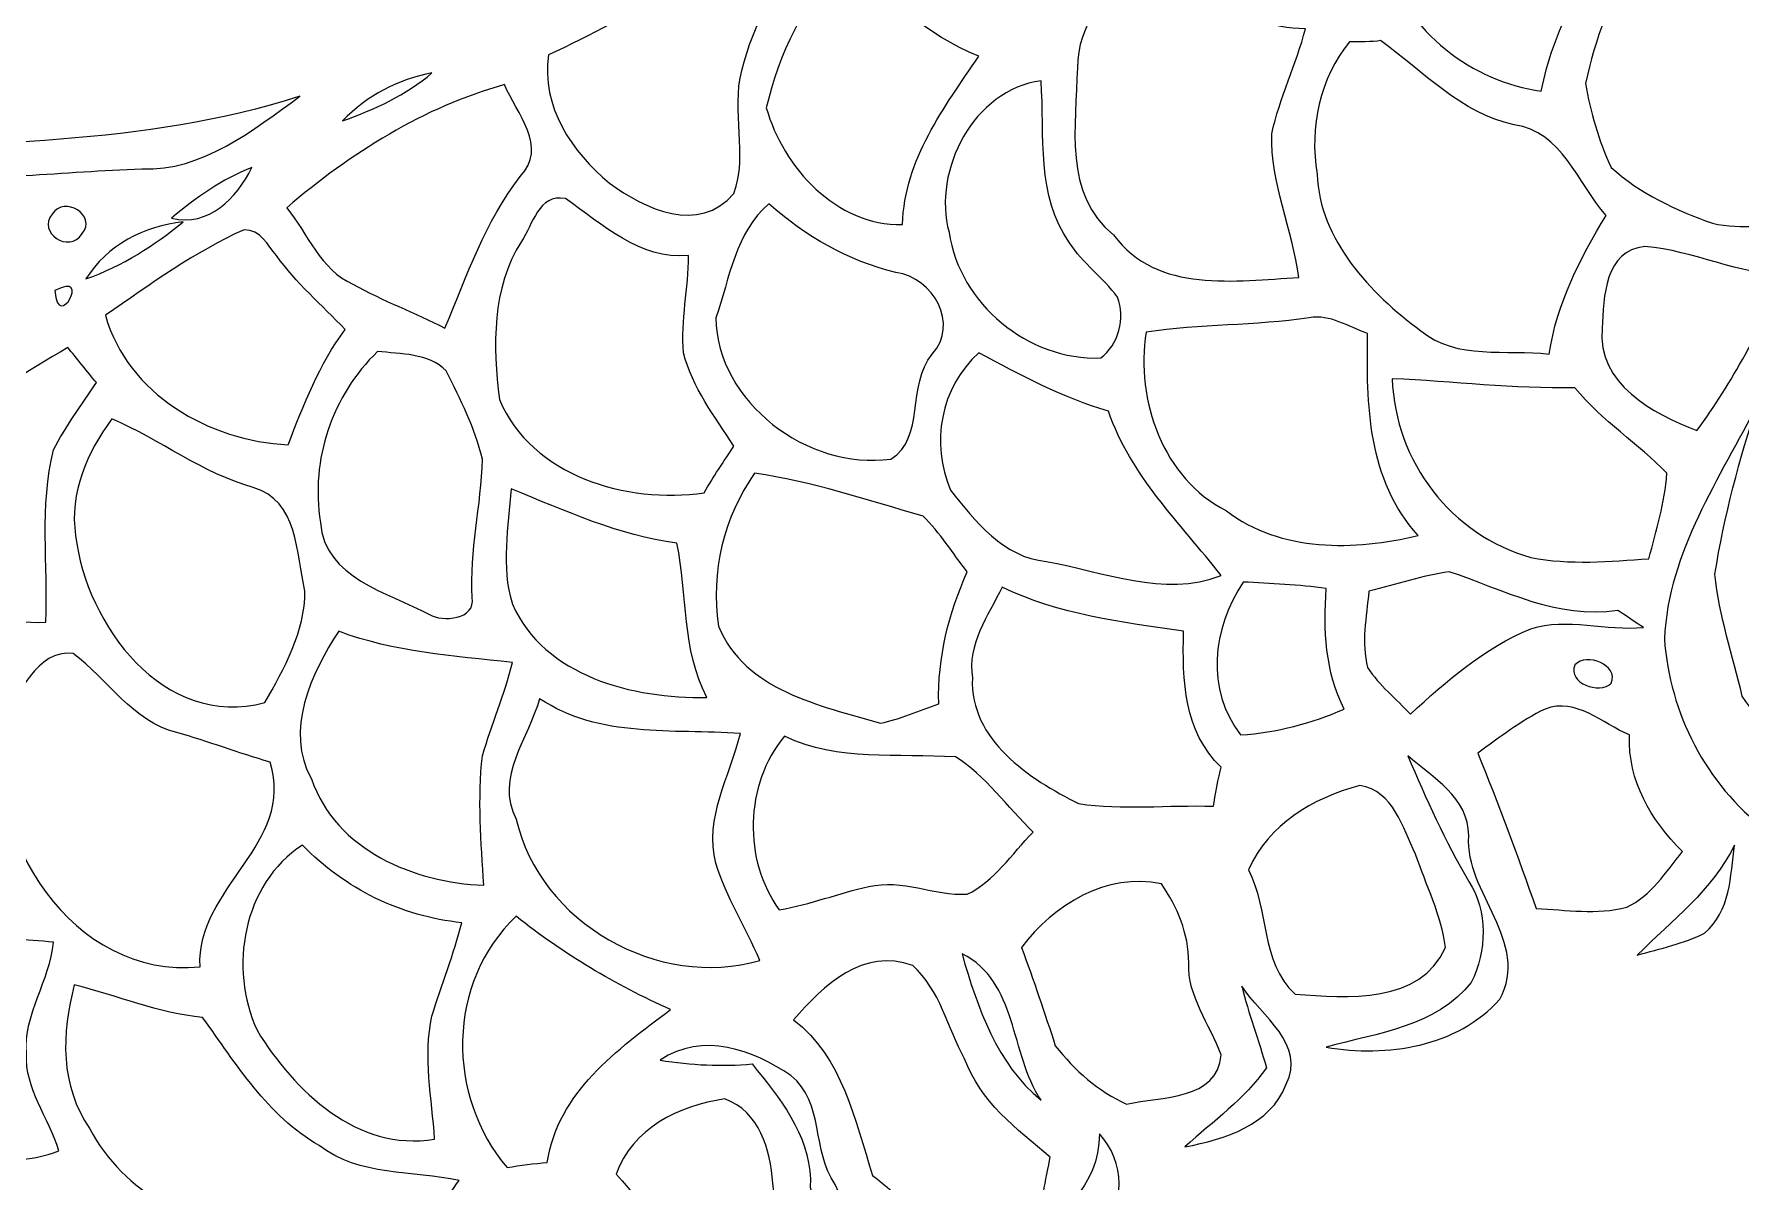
# Model space of a CAD drawing. Extents: x -110 to 93, y -182 to 230.
# Drawn here: x -49.27 to -4.65, y 21.09 to 51.11 of the extents above; entities that cross this region are included whole.
import ezdxf

# ---------------------------------------------------------------- set-up
doc = ezdxf.new("R2010")
doc.units = 0
doc.header["$MEASUREMENT"] = 0
doc.layers.add('LAAG_1', color=7, linetype='CONTINUOUS')

msp = doc.modelspace()

# ---------------------------------------------------------------- linework, layer by layer
at = {"layer": 'LAAG_1', "color": 250}
for points, knots in [([(-12.7822, 57.8148), (-11.6294, 59.4412), (-9.3932, 59.17), (-7.6317, 59.2716), (-7.6317, 59.2716), (-8.4787, 57.6111), (-8.3774, 55.7474), (-7.9702, 53.9857), (-7.9702, 53.9857), (-8.716, 52.5969), (-9.5635, 51.2072), (-9.8676, 49.6147), (-9.8676, 49.6147), (-11.664, 49.8525), (-13.3919, 51.1735), (-13.8997, 52.9355), (-13.8997, 52.9355), (-14.6796, 54.63), (-14.0016, 56.561), (-12.7822, 57.8148), (-12.7822, 57.8148), (-12.7822, 57.8148), (-12.7822, 57.8148), (-12.7822, 57.8148)], [0, 0, 0, 0, 0.1666667, 0.1666667, 0.1666667, 0.1666667, 0.3333333, 0.3333333, 0.3333333, 0.3333333, 0.5, 0.5, 0.5, 0.5, 0.6666667, 0.6666667, 0.6666667, 0.6666667, 0.8333333, 0.8333333, 0.8333333, 0.8333333, 1, 1, 1, 1]), ([(-35.8227, 50.5638), (-33.62, 51.5804), (-31.587, 52.9355), (-29.2153, 53.579), (-29.2153, 53.579), (-29.7916, 52.461), (-30.4688, 51.377), (-30.7743, 50.1572), (-30.7743, 50.1572), (-31.045, 49.0728), (-30.6046, 47.9549), (-30.9773, 46.9381), (-30.9773, 46.9381), (-31.8917, 45.8538), (-33.3156, 46.5317), (-34.2297, 47.2089), (-34.2297, 47.2089), (-35.213, 48.0223), (-36.0261, 49.2082), (-35.8227, 50.5638), (-35.8227, 50.5638), (-35.8227, 50.5638), (-35.8227, 50.5638), (-35.8227, 50.5638)], [0, 0, 0, 0, 0.1666667, 0.1666667, 0.1666667, 0.1666667, 0.3333333, 0.3333333, 0.3333333, 0.3333333, 0.5, 0.5, 0.5, 0.5, 0.6666667, 0.6666667, 0.6666667, 0.6666667, 0.8333333, 0.8333333, 0.8333333, 0.8333333, 1, 1, 1, 1]), ([(-21.9986, 50.2249), (-21.9986, 51.3429), (-21.1849, 52.2237), (-20.7109, 53.1725), (-20.7109, 53.1725), (-19.2537, 52.292), (-17.7967, 51.3087), (-16.0347, 51.2409), (-16.0347, 51.2409), (-16.272, 50.3263), (-16.7125, 49.4455), (-16.9159, 48.4966), (-16.9159, 48.4966), (-16.9492, 47.2091), (-16.3739, 45.9895), (-16.2043, 44.7357), (-16.2043, 44.7357), (-17.8641, 44.6677), (-19.8976, 44.2949), (-21.0495, 45.8538), (-21.0495, 45.8538), (-22.3708, 46.9041), (-22.0322, 48.7339), (-21.9986, 50.2249), (-21.9986, 50.2249), (-21.9986, 50.2249), (-21.9986, 50.2249), (-21.9986, 50.2249)], [0, 0, 0, 0, 0.1428571, 0.1428571, 0.1428571, 0.1428571, 0.2857143, 0.2857143, 0.2857143, 0.2857143, 0.4285714, 0.4285714, 0.4285714, 0.4285714, 0.5714286, 0.5714286, 0.5714286, 0.5714286, 0.7142857, 0.7142857, 0.7142857, 0.7142857, 0.8571429, 0.8571429, 0.8571429, 0.8571429, 1, 1, 1, 1]), ([(-28.1309, 52.9693), (-26.9454, 52.1224), (-25.9625, 51.072), (-24.5735, 50.5296), (-24.5735, 50.5296), (-25.4882, 49.1745), (-26.5045, 47.853), (-26.5728, 46.1247), (-26.5728, 46.1247), (-28.3, 46.0907), (-29.6896, 47.6155), (-30.1302, 49.1743), (-30.1302, 49.1743), (-29.8249, 50.5638), (-29.1475, 51.9526), (-28.1309, 52.9691), (-28.1309, 52.9691), (-28.1309, 52.9691), (-28.1309, 52.9693), (-28.1309, 52.9693)], [0, 0, 0, 0, 0.2, 0.2, 0.2, 0.2, 0.4, 0.4, 0.4, 0.4, 0.6, 0.6, 0.6, 0.6, 0.8, 0.8, 0.8, 0.8, 1, 1, 1, 1]), ([(-8.716, 49.8181), (-8.4452, 50.9699), (-8.0719, 52.0883), (-7.4278, 53.0712), (-7.4278, 53.0712), (-6.2761, 52.6983), (-5.3278, 51.9526), (-4.2776, 51.4103), (-4.2776, 51.4103), (-4.0401, 49.4455), (-2.5826, 47.853), (-0.8217, 47.1073), (-0.8217, 47.1073), (-0.7869, 46.8704), (-0.7534, 46.4301), (-0.7198, 46.1923), (-0.7198, 46.1923), (-2.2773, 46.633), (-3.8369, 45.8201), (-5.3951, 46.1587), (-5.3951, 46.1587), (-6.3443, 46.4978), (-7.2935, 46.9381), (-8.0377, 47.6155), (-8.0377, 47.6155), (-8.3774, 48.3273), (-8.5808, 49.0727), (-8.716, 49.8179), (-8.716, 49.8179), (-8.716, 49.8179), (-8.716, 49.8181), (-8.716, 49.8181)], [0, 0, 0, 0, 0.125, 0.125, 0.125, 0.125, 0.25, 0.25, 0.25, 0.25, 0.375, 0.375, 0.375, 0.375, 0.5, 0.5, 0.5, 0.5, 0.625, 0.625, 0.625, 0.625, 0.75, 0.75, 0.75, 0.75, 0.875, 0.875, 0.875, 0.875, 1, 1, 1, 1]), ([(-14.8831, 50.9024), (-14.6796, 50.9024), (-14.2734, 50.9024), (-14.0694, 50.9362), (-14.0694, 50.9362), (-12.9517, 50.1232), (-11.9686, 49.0389), (-10.5792, 48.7339), (-10.5792, 48.7339), (-9.3257, 48.5648), (-8.9188, 47.2089), (-8.1738, 46.3625), (-8.1738, 46.3625), (-8.852, 45.244), (-9.4616, 44.0579), (-9.6645, 42.7366), (-9.6645, 42.7366), (-10.7827, 42.872), (-12.0706, 42.5673), (-13.019, 43.3466), (-13.019, 43.3466), (-14.3404, 44.3291), (-15.6623, 45.7178), (-15.7298, 47.4464), (-15.7298, 47.4464), (-15.9331, 48.6664), (-15.6623, 49.9533), (-14.8831, 50.9024), (-14.8831, 50.9024), (-14.8831, 50.9024), (-14.8831, 50.9024), (-14.8831, 50.9024)], [0, 0, 0, 0, 0.125, 0.125, 0.125, 0.125, 0.25, 0.25, 0.25, 0.25, 0.375, 0.375, 0.375, 0.375, 0.5, 0.5, 0.5, 0.5, 0.625, 0.625, 0.625, 0.625, 0.75, 0.75, 0.75, 0.75, 0.875, 0.875, 0.875, 0.875, 1, 1, 1, 1]), ([(-41.2099, 48.8355), (-40.5663, 49.5129), (-39.7527, 49.9197), (-38.8719, 50.089), (-38.8719, 50.089), (-39.5495, 49.5129), (-40.363, 49.1407), (-41.2099, 48.8355)], [0, 0, 0, 0, 0.5, 0.5, 0.5, 0.5, 1, 1, 1, 1]), ([(-42.667, 46.5654), (-41.0068, 47.9881), (-39.0755, 49.2082), (-36.9745, 49.784), (-36.9745, 49.784), (-36.6692, 49.0389), (-35.8227, 48.1578), (-36.5679, 47.3784), (-36.5679, 47.3784), (-37.4826, 46.1924), (-37.9572, 44.8034), (-38.5333, 43.4144), (-38.5333, 43.4144), (-39.3125, 43.8213), (-40.1596, 44.126), (-40.9391, 44.566), (-40.9391, 44.566), (-41.7863, 44.9388), (-42.1249, 45.8876), (-42.667, 46.5653), (-42.667, 46.5653), (-42.667, 46.5653), (-42.667, 46.5654), (-42.667, 46.5654)], [0, 0, 0, 0, 0.1666667, 0.1666667, 0.1666667, 0.1666667, 0.3333333, 0.3333333, 0.3333333, 0.3333333, 0.5, 0.5, 0.5, 0.5, 0.6666667, 0.6666667, 0.6666667, 0.6666667, 0.8333333, 0.8333333, 0.8333333, 0.8333333, 1, 1, 1, 1]), ([(-25.3524, 45.9214), (-25.7929, 47.5475), (-24.7083, 49.6485), (-22.9469, 49.8861), (-22.9469, 49.8861), (-22.8453, 48.4632), (-23.0823, 46.8703), (-22.2012, 45.6504), (-22.2012, 45.6504), (-21.8626, 45.1083), (-21.3206, 44.7357), (-20.9476, 44.2272), (-20.9476, 44.2272), (-20.7445, 43.6853), (-20.9138, 42.9736), (-21.3881, 42.635), (-21.3881, 42.635), (-23.2858, 42.5673), (-25.0813, 44.0579), (-25.3524, 45.9212), (-25.3524, 45.9212), (-25.3524, 45.9212), (-25.3524, 45.9214), (-25.3524, 45.9214)], [0, 0, 0, 0, 0.1666667, 0.1666667, 0.1666667, 0.1666667, 0.3333333, 0.3333333, 0.3333333, 0.3333333, 0.5, 0.5, 0.5, 0.5, 0.6666667, 0.6666667, 0.6666667, 0.6666667, 0.8333333, 0.8333333, 0.8333333, 0.8333333, 1, 1, 1, 1]), ([(-54.9666, 48.0223), (-50.7311, 48.2935), (-46.4279, 48.1578), (-42.3281, 49.4793), (-42.3281, 49.4793), (-43.5481, 48.5981), (-44.8688, 47.5142), (-46.4618, 47.5819), (-46.4618, 47.5819), (-48.4949, 47.5142), (-50.528, 47.2425), (-52.5607, 47.4125), (-52.5607, 47.4125), (-55.0005, 47.6157), (-57.406, 46.8703), (-59.6767, 46.0907), (-59.6767, 46.0907), (-62.7257, 44.5999), (-65.5384, 42.4656), (-68.9602, 41.8896), (-68.9602, 41.8896), (-69.6718, 41.991), (-69.6718, 41.2796), (-69.8413, 40.7715), (-69.8413, 40.7715), (-67.9096, 40.7035), (-66.0125, 40.9742), (-64.1151, 40.7033), (-64.1151, 40.7033), (-62.5224, 40.5682), (-60.862, 40.5681), (-59.4053, 39.7549), (-59.4053, 39.7549), (-61.438, 38.8744), (-63.268, 37.688), (-65.1315, 36.5697), (-65.1315, 36.5697), (-65.1991, 36.3327), (-65.3006, 35.8245), (-65.3347, 35.587), (-65.3347, 35.587), (-64.047, 35.587), (-62.8277, 36.0273), (-61.5397, 36.2308), (-61.5397, 36.2308), (-62.4207, 35.5531), (-63.5391, 35.3837), (-64.5893, 35.0449), (-64.5893, 35.0449), (-66.0124, 34.7063), (-67.4358, 34.266), (-68.9266, 34.4693), (-68.9266, 34.4693), (-67.6389, 35.4177), (-66.182, 36.0617), (-64.9284, 37.0778), (-64.9284, 37.0778), (-64.1828, 37.7555), (-63.2341, 38.0946), (-62.4546, 38.7046), (-62.4546, 38.7046), (-62.353, 39.586), (-63.5391, 39.3818), (-64.1151, 39.586), (-64.1151, 39.586), (-66.6899, 40.2972), (-69.4348, 40.1613), (-72.0437, 39.5174), (-72.0437, 39.5174), (-73.1957, 39.3146), (-74.4157, 39.3818), (-75.5672, 39.6193), (-75.5672, 39.6193), (-74.0427, 40.5009), (-72.2469, 40.6359), (-70.722, 41.5167), (-70.722, 41.5167), (-67.0289, 43.4483), (-63.5728, 45.9556), (-59.4393, 46.8703), (-59.4393, 46.8703), (-57.9824, 47.3452), (-56.4574, 47.6837), (-54.9668, 48.0221), (-54.9668, 48.0221), (-54.9668, 48.0221), (-54.9666, 48.0223), (-54.9666, 48.0223)], [0, 0, 0, 0, 0.0454545, 0.0454545, 0.0454545, 0.0454545, 0.0909091, 0.0909091, 0.0909091, 0.0909091, 0.1363636, 0.1363636, 0.1363636, 0.1363636, 0.1818182, 0.1818182, 0.1818182, 0.1818182, 0.2272727, 0.2272727, 0.2272727, 0.2272727, 0.2727273, 0.2727273, 0.2727273, 0.2727273, 0.3181818, 0.3181818, 0.3181818, 0.3181818, 0.3636364, 0.3636364, 0.3636364, 0.3636364, 0.4090909, 0.4090909, 0.4090909, 0.4090909, 0.4545455, 0.4545455, 0.4545455, 0.4545455, 0.5, 0.5, 0.5, 0.5, 0.5454545, 0.5454545, 0.5454545, 0.5454545, 0.5909091, 0.5909091, 0.5909091, 0.5909091, 0.6363636, 0.6363636, 0.6363636, 0.6363636, 0.6818182, 0.6818182, 0.6818182, 0.6818182, 0.7272727, 0.7272727, 0.7272727, 0.7272727, 0.7727273, 0.7727273, 0.7727273, 0.7727273, 0.8181818, 0.8181818, 0.8181818, 0.8181818, 0.8636364, 0.8636364, 0.8636364, 0.8636364, 0.9090909, 0.9090909, 0.9090909, 0.9090909, 0.9545455, 0.9545455, 0.9545455, 0.9545455, 1, 1, 1, 1]), ([(-45.6824, 46.2944), (-45.0389, 46.8364), (-44.3611, 47.3108), (-43.5821, 47.6155), (-43.5821, 47.6155), (-43.9884, 46.8029), (-44.6997, 46.0571), (-45.6825, 46.2942), (-45.6825, 46.2942), (-45.6825, 46.2942), (-45.6824, 46.2944), (-45.6824, 46.2944)], [0, 0, 0, 0, 0.3333333, 0.3333333, 0.3333333, 0.3333333, 0.6666667, 0.6666667, 0.6666667, 0.6666667, 1, 1, 1, 1]), ([(-48.7999, 46.3963), (-48.4949, 46.9041), (-47.614, 46.3625), (-48.0205, 45.8876), (-48.0205, 45.8876), (-48.3592, 45.3461), (-49.2067, 45.9212), (-48.8001, 46.3961), (-48.8001, 46.3961), (-48.8001, 46.3961), (-48.7999, 46.3963), (-48.7999, 46.3963)], [0, 0, 0, 0, 0.3333333, 0.3333333, 0.3333333, 0.3333333, 0.6666667, 0.6666667, 0.6666667, 0.6666667, 1, 1, 1, 1]), ([(-36.534, 45.6847), (-36.2287, 46.1249), (-36.0941, 46.9381), (-35.3821, 46.8029), (-35.3821, 46.8029), (-34.3996, 46.1249), (-33.4507, 45.2096), (-32.1637, 45.3115), (-32.1637, 45.3115), (-32.1637, 44.465), (-32.3668, 43.6172), (-32.2987, 42.7703), (-32.2987, 42.7703), (-32.0615, 41.8556), (-31.4857, 41.1104), (-30.9773, 40.3303), (-30.9773, 40.3303), (-31.2483, 39.9246), (-31.5195, 39.5174), (-31.7565, 39.1111), (-31.7565, 39.1111), (-33.7891, 38.8062), (-36.2629, 39.5515), (-37.1099, 41.5508), (-37.1099, 41.5508), (-37.2795, 42.9401), (-37.3135, 44.4648), (-36.534, 45.6845), (-36.534, 45.6845), (-36.534, 45.6845), (-36.534, 45.6847), (-36.534, 45.6847)], [0, 0, 0, 0, 0.125, 0.125, 0.125, 0.125, 0.25, 0.25, 0.25, 0.25, 0.375, 0.375, 0.375, 0.375, 0.5, 0.5, 0.5, 0.5, 0.625, 0.625, 0.625, 0.625, 0.75, 0.75, 0.75, 0.75, 0.875, 0.875, 0.875, 0.875, 1, 1, 1, 1]), ([(-31.4512, 43.6853), (-31.079, 44.7357), (-30.9433, 45.9212), (-30.0626, 46.6671), (-30.0626, 46.6671), (-29.1136, 45.8201), (-27.9956, 45.1763), (-26.742, 44.871), (-26.742, 44.871), (-25.7588, 44.7357), (-25.0813, 43.516), (-25.7929, 42.7366), (-25.7929, 42.7366), (-26.4709, 41.9235), (-25.9625, 40.5343), (-26.8774, 39.992), (-26.8774, 39.992), (-29.046, 39.6868), (-31.4176, 41.4825), (-31.4512, 43.6852), (-31.4512, 43.6852), (-31.4512, 43.6852), (-31.4512, 43.6853), (-31.4512, 43.6853)], [0, 0, 0, 0, 0.1666667, 0.1666667, 0.1666667, 0.1666667, 0.3333333, 0.3333333, 0.3333333, 0.3333333, 0.5, 0.5, 0.5, 0.5, 0.6666667, 0.6666667, 0.6666667, 0.6666667, 0.8333333, 0.8333333, 0.8333333, 0.8333333, 1, 1, 1, 1]), ([(-47.919, 44.7018), (-47.377, 45.5827), (-46.3943, 46.0907), (-45.3777, 46.1923), (-45.3777, 46.1923), (-46.1229, 45.5827), (-46.9699, 45.0407), (-47.919, 44.7018), (-47.919, 44.7018), (-47.919, 44.7018), (-47.919, 44.7018), (-47.919, 44.7018)], [0, 0, 0, 0, 0.3333333, 0.3333333, 0.3333333, 0.3333333, 0.6666667, 0.6666667, 0.6666667, 0.6666667, 1, 1, 1, 1]), ([(-47.4103, 43.753), (-46.2245, 44.5661), (-45.0727, 45.4134), (-43.785, 45.9895), (-43.785, 45.9895), (-43.3441, 45.9897), (-43.1754, 45.5826), (-42.9378, 45.3115), (-42.9378, 45.3115), (-42.4293, 44.5999), (-41.752, 44.0241), (-41.1423, 43.3805), (-41.1423, 43.3805), (-41.8196, 42.4656), (-42.2265, 41.4151), (-42.633, 40.3645), (-42.633, 40.3645), (-44.6997, 40.4663), (-46.8348, 41.6859), (-47.4105, 43.753), (-47.4105, 43.753), (-47.4105, 43.753), (-47.4103, 43.753), (-47.4103, 43.753)], [0, 0, 0, 0, 0.1666667, 0.1666667, 0.1666667, 0.1666667, 0.3333333, 0.3333333, 0.3333333, 0.3333333, 0.5, 0.5, 0.5, 0.5, 0.6666667, 0.6666667, 0.6666667, 0.6666667, 0.8333333, 0.8333333, 0.8333333, 0.8333333, 1, 1, 1, 1]), ([(-8.2756, 43.4144), (-8.2415, 44.2272), (-8.2079, 45.4474), (-7.158, 45.5485), (-7.158, 45.5485), (-5.8695, 45.4474), (-4.7174, 44.8034), (-3.396, 44.8034), (-3.396, 44.8034), (-4.175, 43.4144), (-4.8534, 41.9909), (-5.8028, 40.7374), (-5.8028, 40.7374), (-6.9537, 41.1779), (-8.411, 41.9573), (-8.2758, 43.4144), (-8.2758, 43.4144), (-8.2758, 43.4144), (-8.2756, 43.4144), (-8.2756, 43.4144)], [0, 0, 0, 0, 0.2, 0.2, 0.2, 0.2, 0.4, 0.4, 0.4, 0.4, 0.6, 0.6, 0.6, 0.6, 0.8, 0.8, 0.8, 0.8, 1, 1, 1, 1]), ([(-48.7316, 44.3968), (-47.7489, 44.9388), (-48.6642, 43.2786), (-48.7318, 44.3968), (-48.7318, 44.3968), (-48.7318, 44.3968), (-48.7316, 44.3968), (-48.7316, 44.3968)], [0, 0, 0, 0, 0.5, 0.5, 0.5, 0.5, 1, 1, 1, 1]), ([(-20.2023, 43.3123), (-18.7791, 43.516), (-17.3562, 43.4821), (-15.9331, 43.6852), (-15.9331, 43.6852), (-15.3912, 43.7868), (-14.9166, 43.4483), (-14.4082, 43.2786), (-14.4082, 43.2786), (-14.4426, 41.4151), (-14.4082, 39.4495), (-13.0869, 37.9927), (-13.0869, 37.9927), (-14.7473, 37.5867), (-16.6785, 37.5521), (-18.1019, 38.6369), (-18.1019, 38.6369), (-19.7618, 39.4841), (-20.4731, 41.5167), (-20.2023, 43.3122), (-20.2023, 43.3122), (-20.2023, 43.3122), (-20.2023, 43.3123), (-20.2023, 43.3123)], [0, 0, 0, 0, 0.1666667, 0.1666667, 0.1666667, 0.1666667, 0.3333333, 0.3333333, 0.3333333, 0.3333333, 0.5, 0.5, 0.5, 0.5, 0.6666667, 0.6666667, 0.6666667, 0.6666667, 0.8333333, 0.8333333, 0.8333333, 0.8333333, 1, 1, 1, 1]), ([(-54.3569, 38.3319), (-52.5267, 40.0261), (-50.5616, 41.6859), (-48.3932, 42.906), (-48.3932, 42.906), (-48.1895, 42.6683), (-47.851, 42.2283), (-47.6476, 41.9909), (-47.6476, 41.9909), (-48.0203, 41.4151), (-48.4607, 40.8393), (-48.7659, 40.2296), (-48.7659, 40.2296), (-49.1387, 38.7725), (-48.9017, 37.2135), (-48.9689, 35.7223), (-48.9689, 35.7223), (-51.0696, 35.6549), (-53.0012, 36.8069), (-54.3571, 38.3319), (-54.3571, 38.3319), (-54.3571, 38.3319), (-54.3569, 38.3319), (-54.3569, 38.3319)], [0, 0, 0, 0, 0.1666667, 0.1666667, 0.1666667, 0.1666667, 0.3333333, 0.3333333, 0.3333333, 0.3333333, 0.5, 0.5, 0.5, 0.5, 0.6666667, 0.6666667, 0.6666667, 0.6666667, 0.8333333, 0.8333333, 0.8333333, 0.8333333, 1, 1, 1, 1]), ([(-40.2952, 42.8047), (-39.6855, 42.7367), (-38.9739, 42.7703), (-38.4989, 42.2963), (-38.4989, 42.2963), (-38.1264, 41.5509), (-37.754, 40.8054), (-37.5506, 39.992), (-37.5506, 39.992), (-37.5842, 38.7725), (-37.8892, 37.5867), (-37.8217, 36.3667), (-37.8217, 36.3667), (-37.7202, 35.7907), (-38.6009, 35.7223), (-38.9398, 35.926), (-38.9398, 35.926), (-40.0243, 36.5021), (-41.6845, 36.8751), (-41.7863, 38.3319), (-41.7863, 38.3319), (-42.0567, 39.992), (-41.481, 41.6523), (-40.2952, 42.8047), (-40.2952, 42.8047), (-40.2952, 42.8047), (-40.2952, 42.8047), (-40.2952, 42.8047)], [0, 0, 0, 0, 0.1428571, 0.1428571, 0.1428571, 0.1428571, 0.2857143, 0.2857143, 0.2857143, 0.2857143, 0.4285714, 0.4285714, 0.4285714, 0.4285714, 0.5714286, 0.5714286, 0.5714286, 0.5714286, 0.7142857, 0.7142857, 0.7142857, 0.7142857, 0.8571429, 0.8571429, 0.8571429, 0.8571429, 1, 1, 1, 1]), ([(-25.3184, 39.1786), (-25.8271, 40.3988), (-25.5895, 41.8556), (-24.5735, 42.7703), (-24.5735, 42.7703), (-23.4887, 42.195), (-22.3708, 41.5847), (-21.1849, 41.2459), (-21.1849, 41.2459), (-20.6089, 39.5516), (-19.3212, 38.3319), (-18.2369, 36.9424), (-18.2369, 36.9424), (-19.7618, 36.3668), (-21.2865, 37.0442), (-22.8109, 37.3154), (-22.8109, 37.3154), (-23.9296, 37.4169), (-24.6751, 38.3655), (-25.3184, 39.1785), (-25.3184, 39.1785), (-25.3184, 39.1785), (-25.3184, 39.1786), (-25.3184, 39.1786)], [0, 0, 0, 0, 0.1666667, 0.1666667, 0.1666667, 0.1666667, 0.3333333, 0.3333333, 0.3333333, 0.3333333, 0.5, 0.5, 0.5, 0.5, 0.6666667, 0.6666667, 0.6666667, 0.6666667, 0.8333333, 0.8333333, 0.8333333, 0.8333333, 1, 1, 1, 1]), ([(-13.7646, 42.0929), (-12.1725, 42.0254), (-10.5792, 41.8219), (-8.9868, 41.8556), (-8.9868, 41.8556), (-8.2756, 40.9742), (-7.3267, 40.3986), (-6.5816, 39.6193), (-6.5816, 39.6193), (-6.6488, 38.84), (-6.8525, 38.1282), (-7.0556, 37.383), (-7.0556, 37.383), (-8.0719, 37.3154), (-9.1229, 37.2135), (-10.1389, 37.4169), (-10.1389, 37.4169), (-12.206, 37.9928), (-13.6966, 39.9246), (-13.7646, 42.0928), (-13.7646, 42.0928), (-13.7646, 42.0928), (-13.7646, 42.0929), (-13.7646, 42.0929)], [0, 0, 0, 0, 0.1666667, 0.1666667, 0.1666667, 0.1666667, 0.3333333, 0.3333333, 0.3333333, 0.3333333, 0.5, 0.5, 0.5, 0.5, 0.6666667, 0.6666667, 0.6666667, 0.6666667, 0.8333333, 0.8333333, 0.8333333, 0.8333333, 1, 1, 1, 1]), ([(-6.6488, 35.2827), (-6.5474, 37.5867), (-5.1923, 39.4841), (-4.2093, 41.4489), (-4.2093, 41.4489), (-4.6837, 39.992), (-5.0904, 38.5014), (-5.3278, 36.9767), (-5.3278, 36.9767), (-5.2257, 35.8924), (-4.8534, 34.8423), (-4.6165, 33.7913), (-4.6165, 33.7913), (-3.5657, 32.2326), (-1.8036, 31.4872), (0.0258, 31.3858), (0.0258, 31.3858), (-1.1599, 30.5725), (-2.5154, 29.7931), (-4.0059, 30.3015), (-4.0059, 30.3015), (-5.5647, 31.4874), (-6.5133, 33.351), (-6.6488, 35.2825), (-6.6488, 35.2825), (-6.6488, 35.2825), (-6.6488, 35.2827), (-6.6488, 35.2827)], [0, 0, 0, 0, 0.1428571, 0.1428571, 0.1428571, 0.1428571, 0.2857143, 0.2857143, 0.2857143, 0.2857143, 0.4285714, 0.4285714, 0.4285714, 0.4285714, 0.5714286, 0.5714286, 0.5714286, 0.5714286, 0.7142857, 0.7142857, 0.7142857, 0.7142857, 0.8571429, 0.8571429, 0.8571429, 0.8571429, 1, 1, 1, 1]), ([(-48.1895, 37.9928), (-48.3592, 39.1111), (-47.8854, 40.1613), (-47.2413, 41.0426), (-47.2413, 41.0426), (-45.9874, 40.5009), (-44.8688, 39.6193), (-43.5481, 39.2468), (-43.5481, 39.2468), (-42.3617, 38.9077), (-42.4293, 37.5185), (-42.1926, 36.5358), (-42.1926, 36.5358), (-42.1926, 35.4856), (-42.7346, 34.5029), (-43.2425, 33.6218), (-43.2425, 33.6218), (-45.8859, 32.9105), (-47.919, 35.6547), (-48.1895, 37.9927), (-48.1895, 37.9927), (-48.1895, 37.9927), (-48.1895, 37.9928), (-48.1895, 37.9928)], [0, 0, 0, 0, 0.1666667, 0.1666667, 0.1666667, 0.1666667, 0.3333333, 0.3333333, 0.3333333, 0.3333333, 0.5, 0.5, 0.5, 0.5, 0.6666667, 0.6666667, 0.6666667, 0.6666667, 0.8333333, 0.8333333, 0.8333333, 0.8333333, 1, 1, 1, 1]), ([(-30.4352, 39.6193), (-28.9441, 39.4161), (-27.4872, 38.9077), (-26.0304, 38.5014), (-26.0304, 38.5014), (-25.5895, 38.0611), (-25.2511, 37.5185), (-24.8785, 37.0442), (-24.8785, 37.0442), (-25.3524, 35.9597), (-25.6578, 34.8079), (-25.6241, 33.588), (-25.6241, 33.588), (-26.1315, 33.4184), (-26.6404, 33.1816), (-27.1483, 33.08), (-27.1483, 33.08), (-28.7413, 33.5547), (-30.6723, 33.9268), (-31.384, 35.6213), (-31.384, 35.6213), (-31.587, 37.0442), (-31.2483, 38.4668), (-30.4352, 39.6193), (-30.4352, 39.6193), (-30.4352, 39.6193), (-30.4352, 39.6193), (-30.4352, 39.6193)], [0, 0, 0, 0, 0.1428571, 0.1428571, 0.1428571, 0.1428571, 0.2857143, 0.2857143, 0.2857143, 0.2857143, 0.4285714, 0.4285714, 0.4285714, 0.4285714, 0.5714286, 0.5714286, 0.5714286, 0.5714286, 0.7142857, 0.7142857, 0.7142857, 0.7142857, 0.8571429, 0.8571429, 0.8571429, 0.8571429, 1, 1, 1, 1]), ([(-36.8054, 39.213), (-35.382, 38.6369), (-33.9928, 37.9927), (-32.4678, 37.7896), (-32.4678, 37.7896), (-32.1972, 36.4345), (-32.3329, 35.0114), (-31.689, 33.7572), (-31.689, 33.7572), (-33.62, 33.7236), (-35.9243, 34.2998), (-36.7712, 36.1974), (-36.7712, 36.1974), (-37.0765, 37.1801), (-36.8726, 38.2303), (-36.8054, 39.2128), (-36.8054, 39.2128), (-36.8054, 39.2128), (-36.8054, 39.213), (-36.8054, 39.213)], [0, 0, 0, 0, 0.2, 0.2, 0.2, 0.2, 0.4, 0.4, 0.4, 0.4, 0.6, 0.6, 0.6, 0.6, 0.8, 0.8, 0.8, 0.8, 1, 1, 1, 1]), ([(-14.3743, 36.536), (-13.6631, 36.7053), (-12.9853, 36.9424), (-12.2736, 37.0442), (-12.2736, 37.0442), (-10.8506, 36.5697), (-9.4616, 35.7906), (-7.8688, 36.0273), (-7.8688, 36.0273), (-7.6991, 35.926), (-7.3605, 35.689), (-7.1916, 35.587), (-7.1916, 35.587), (-8.1737, 35.4856), (-9.1906, 35.8578), (-10.1389, 35.5531), (-10.1389, 35.5531), (-11.3583, 35.0449), (-12.342, 34.1977), (-13.29, 33.3171), (-13.29, 33.3171), (-13.6631, 33.7236), (-14.1035, 34.0623), (-14.4082, 34.5368), (-14.4082, 34.5368), (-14.5775, 35.181), (-14.4426, 35.8578), (-14.3743, 36.5358), (-14.3743, 36.5358), (-14.3743, 36.5358), (-14.3743, 36.536), (-14.3743, 36.536)], [0, 0, 0, 0, 0.125, 0.125, 0.125, 0.125, 0.25, 0.25, 0.25, 0.25, 0.375, 0.375, 0.375, 0.375, 0.5, 0.5, 0.5, 0.5, 0.625, 0.625, 0.625, 0.625, 0.75, 0.75, 0.75, 0.75, 0.875, 0.875, 0.875, 0.875, 1, 1, 1, 1]), ([(-23.9638, 36.6373), (-22.4726, 35.926), (-20.8459, 35.7223), (-19.2196, 35.4856), (-19.2196, 35.4856), (-19.2537, 34.1977), (-19.2196, 32.8766), (-18.2369, 31.9281), (-18.2369, 31.9281), (-18.3049, 31.6906), (-18.4067, 31.1482), (-18.4405, 30.9112), (-18.4405, 30.9112), (-19.6266, 30.9454), (-20.8126, 30.8092), (-21.9645, 30.9789), (-21.9645, 30.9789), (-23.2516, 31.6229), (-24.8102, 32.6394), (-24.7427, 34.266), (-24.7427, 34.266), (-24.8784, 35.1467), (-24.3365, 35.8922), (-23.9638, 36.6373), (-23.9638, 36.6373), (-23.9638, 36.6373), (-23.9638, 36.6373), (-23.9638, 36.6373)], [0, 0, 0, 0, 0.1428571, 0.1428571, 0.1428571, 0.1428571, 0.2857143, 0.2857143, 0.2857143, 0.2857143, 0.4285714, 0.4285714, 0.4285714, 0.4285714, 0.5714286, 0.5714286, 0.5714286, 0.5714286, 0.7142857, 0.7142857, 0.7142857, 0.7142857, 0.8571429, 0.8571429, 0.8571429, 0.8571429, 1, 1, 1, 1]), ([(-17.6613, 36.7734), (-16.9492, 36.7391), (-16.2043, 36.7053), (-15.4928, 36.6038), (-15.4928, 36.6038), (-15.5604, 35.5197), (-15.5264, 34.435), (-15.0182, 33.4526), (-15.0182, 33.4526), (-15.8655, 33.0801), (-16.7801, 32.8422), (-17.7288, 32.7746), (-17.7288, 32.7746), (-18.6439, 33.9607), (-18.4738, 35.5531), (-17.6613, 36.7733), (-17.6613, 36.7733), (-17.6613, 36.7733), (-17.6613, 36.7734), (-17.6613, 36.7734)], [0, 0, 0, 0, 0.2, 0.2, 0.2, 0.2, 0.4, 0.4, 0.4, 0.4, 0.6, 0.6, 0.6, 0.6, 0.8, 0.8, 0.8, 0.8, 1, 1, 1, 1]), ([(-41.3115, 35.4856), (-39.8546, 34.9433), (-38.3301, 34.8423), (-36.7712, 34.6724), (-36.7712, 34.6724), (-36.9745, 33.8255), (-37.3135, 33.0457), (-37.5506, 32.2325), (-37.5506, 32.2325), (-37.6862, 31.1146), (-37.5842, 29.9624), (-37.5167, 28.8443), (-37.5167, 28.8443), (-39.3466, 28.912), (-41.3793, 29.7595), (-42.0233, 31.6228), (-42.0233, 31.6228), (-42.7346, 32.8767), (-42.0233, 34.4013), (-41.3115, 35.4856), (-41.3115, 35.4856), (-41.3115, 35.4856), (-41.3115, 35.4856), (-41.3115, 35.4856)], [0, 0, 0, 0, 0.1666667, 0.1666667, 0.1666667, 0.1666667, 0.3333333, 0.3333333, 0.3333333, 0.3333333, 0.5, 0.5, 0.5, 0.5, 0.6666667, 0.6666667, 0.6666667, 0.6666667, 0.8333333, 0.8333333, 0.8333333, 0.8333333, 1, 1, 1, 1]), ([(-50.0872, 33.1139), (-49.6806, 33.8255), (-49.2067, 35.0114), (-48.2576, 34.9095), (-48.2576, 34.9095), (-47.3428, 34.2318), (-46.699, 33.1139), (-45.5468, 32.8422), (-45.5468, 32.8422), (-44.7339, 32.6056), (-43.9205, 32.3008), (-43.1073, 32.0633), (-43.1073, 32.0633), (-42.4293, 29.9288), (-45.0389, 28.7768), (-44.937, 26.7099), (-44.937, 26.7099), (-48.2576, 26.3711), (-50.6292, 30.0978), (-50.0872, 33.1139), (-50.0872, 33.1139), (-50.0872, 33.1139), (-50.0872, 33.1139), (-50.0872, 33.1139)], [0, 0, 0, 0, 0.1666667, 0.1666667, 0.1666667, 0.1666667, 0.3333333, 0.3333333, 0.3333333, 0.3333333, 0.5, 0.5, 0.5, 0.5, 0.6666667, 0.6666667, 0.6666667, 0.6666667, 0.8333333, 0.8333333, 0.8333333, 0.8333333, 1, 1, 1, 1]), ([(-8.9868, 34.6047), (-8.6824, 34.9433), (-7.8352, 34.6045), (-8.0377, 34.1299), (-8.0377, 34.1299), (-8.3432, 33.8255), (-9.1906, 34.1299), (-8.9868, 34.6045), (-8.9868, 34.6045), (-8.9868, 34.6045), (-8.9868, 34.6047), (-8.9868, 34.6047)], [0, 0, 0, 0, 0.3333333, 0.3333333, 0.3333333, 0.3333333, 0.6666667, 0.6666667, 0.6666667, 0.6666667, 1, 1, 1, 1]), ([(-36.0595, 33.7236), (-34.4671, 32.673), (-32.604, 32.9446), (-30.8079, 32.8086), (-30.8079, 32.8086), (-31.079, 31.6906), (-31.7565, 30.6065), (-31.4512, 29.421), (-31.4512, 29.421), (-31.1804, 28.5391), (-30.6723, 27.7265), (-30.2993, 26.8791), (-30.2993, 26.8791), (-32.9424, 26.1004), (-36.0597, 27.8618), (-36.6692, 30.5725), (-36.6692, 30.5725), (-37.2456, 31.657), (-36.3308, 32.7069), (-36.0597, 33.7236), (-36.0597, 33.7236), (-36.0597, 33.7236), (-36.0595, 33.7236), (-36.0595, 33.7236)], [0, 0, 0, 0, 0.1666667, 0.1666667, 0.1666667, 0.1666667, 0.3333333, 0.3333333, 0.3333333, 0.3333333, 0.5, 0.5, 0.5, 0.5, 0.6666667, 0.6666667, 0.6666667, 0.6666667, 0.8333333, 0.8333333, 0.8333333, 0.8333333, 1, 1, 1, 1]), ([(-11.5286, 32.3008), (-10.9523, 32.7069), (-10.4102, 33.1475), (-9.7662, 33.4526), (-9.7662, 33.4526), (-8.9529, 33.7572), (-8.2758, 33.08), (-7.5638, 32.7746), (-7.5638, 32.7746), (-7.5979, 31.5552), (-7.022, 30.5725), (-6.1747, 29.7257), (-6.1747, 29.7257), (-6.6152, 29.1831), (-6.9881, 28.5732), (-7.6317, 28.2679), (-7.6317, 28.2679), (-8.411, 28.0656), (-9.2242, 28.2002), (-10.0029, 28.2346), (-10.0029, 28.2346), (-10.4779, 29.5898), (-10.9863, 30.9789), (-11.5287, 32.3008), (-11.5287, 32.3008), (-11.5287, 32.3008), (-11.5286, 32.3008), (-11.5286, 32.3008)], [0, 0, 0, 0, 0.1428571, 0.1428571, 0.1428571, 0.1428571, 0.2857143, 0.2857143, 0.2857143, 0.2857143, 0.4285714, 0.4285714, 0.4285714, 0.4285714, 0.5714286, 0.5714286, 0.5714286, 0.5714286, 0.7142857, 0.7142857, 0.7142857, 0.7142857, 0.8571429, 0.8571429, 0.8571429, 0.8571429, 1, 1, 1, 1]), ([(-29.7916, 28.2004), (-30.7399, 29.4879), (-30.7063, 31.4872), (-29.6554, 32.741), (-29.6554, 32.741), (-28.2329, 32.0633), (-26.7076, 32.3008), (-25.1832, 32.1989), (-25.1832, 32.1989), (-24.4037, 31.7246), (-23.8277, 30.8769), (-23.1503, 30.2339), (-23.1503, 30.2339), (-23.7262, 29.6577), (-24.1666, 28.9459), (-24.8785, 28.6071), (-24.8785, 28.6071), (-25.7588, 28.5734), (-26.5728, 29.0141), (-27.4536, 28.8104), (-27.4536, 28.8104), (-28.2329, 28.6409), (-28.978, 28.3362), (-29.7916, 28.2002), (-29.7916, 28.2002), (-29.7916, 28.2002), (-29.7916, 28.2004), (-29.7916, 28.2004)], [0, 0, 0, 0, 0.1428571, 0.1428571, 0.1428571, 0.1428571, 0.2857143, 0.2857143, 0.2857143, 0.2857143, 0.4285714, 0.4285714, 0.4285714, 0.4285714, 0.5714286, 0.5714286, 0.5714286, 0.5714286, 0.7142857, 0.7142857, 0.7142857, 0.7142857, 0.8571429, 0.8571429, 0.8571429, 0.8571429, 1, 1, 1, 1]), ([(-13.3581, 32.2326), (-12.7139, 31.657), (-11.7653, 31.1482), (-11.7653, 30.132), (-11.7653, 30.132), (-11.8669, 28.6409), (-10.1389, 27.3534), (-10.9523, 25.8627), (-10.9523, 25.8627), (-12.0706, 24.609), (-13.8997, 24.3382), (-15.4928, 24.609), (-15.4928, 24.609), (-14.1376, 24.9817), (-12.6126, 25.1511), (-11.6977, 26.303), (-11.6977, 26.303), (-11.2906, 27.117), (-11.2573, 28.1666), (-11.7653, 28.9459), (-11.7653, 28.9459), (-12.3753, 29.9962), (-12.8835, 31.1146), (-13.3583, 32.2325), (-13.3583, 32.2325), (-13.3583, 32.2325), (-13.3581, 32.2326), (-13.3581, 32.2326)], [0, 0, 0, 0, 0.1428571, 0.1428571, 0.1428571, 0.1428571, 0.2857143, 0.2857143, 0.2857143, 0.2857143, 0.4285714, 0.4285714, 0.4285714, 0.4285714, 0.5714286, 0.5714286, 0.5714286, 0.5714286, 0.7142857, 0.7142857, 0.7142857, 0.7142857, 0.8571429, 0.8571429, 0.8571429, 0.8571429, 1, 1, 1, 1]), ([(-17.5256, 29.2512), (-16.9836, 30.437), (-15.8657, 31.1146), (-14.6117, 31.4533), (-14.6117, 31.4533), (-13.7302, 31.3176), (-13.4938, 30.3354), (-13.1544, 29.6575), (-13.1544, 29.6575), (-12.8835, 28.8443), (-12.4766, 28.0655), (-12.3753, 27.218), (-12.3753, 27.218), (-13.019, 25.7272), (-14.9504, 25.8967), (-16.3059, 25.9975), (-16.3059, 25.9975), (-17.2208, 26.8454), (-16.9836, 28.2002), (-17.5256, 29.2512), (-17.5256, 29.2512), (-17.5256, 29.2512), (-17.5256, 29.2512), (-17.5256, 29.2512)], [0, 0, 0, 0, 0.1666667, 0.1666667, 0.1666667, 0.1666667, 0.3333333, 0.3333333, 0.3333333, 0.3333333, 0.5, 0.5, 0.5, 0.5, 0.6666667, 0.6666667, 0.6666667, 0.6666667, 0.8333333, 0.8333333, 0.8333333, 0.8333333, 1, 1, 1, 1]), ([(-43.4464, 25.0494), (-44.1916, 26.6758), (-43.8189, 28.8782), (-42.2604, 29.8945), (-42.2604, 29.8945), (-41.1423, 28.743), (-39.6855, 28.0312), (-38.0931, 27.8618), (-38.0931, 27.8618), (-38.2959, 27.0487), (-38.6348, 26.2353), (-38.8719, 25.4222), (-38.8719, 25.4222), (-39.1086, 24.3718), (-38.8719, 23.2537), (-38.8041, 22.2035), (-38.8041, 22.2035), (-40.8372, 21.8647), (-42.4637, 23.4565), (-43.4465, 25.0492), (-43.4465, 25.0492), (-43.4465, 25.0492), (-43.4464, 25.0494), (-43.4464, 25.0494)], [0, 0, 0, 0, 0.1666667, 0.1666667, 0.1666667, 0.1666667, 0.3333333, 0.3333333, 0.3333333, 0.3333333, 0.5, 0.5, 0.5, 0.5, 0.6666667, 0.6666667, 0.6666667, 0.6666667, 0.8333333, 0.8333333, 0.8333333, 0.8333333, 1, 1, 1, 1]), ([(-7.3605, 27.0148), (-6.4461, 27.9295), (-5.3951, 28.7092), (-4.8187, 29.8945), (-4.8187, 29.8945), (-4.9206, 29.0821), (-4.9207, 28.1666), (-5.5984, 27.5905), (-5.5984, 27.5905), (-6.1411, 27.3198), (-6.7506, 27.1841), (-7.3605, 27.0146), (-7.3605, 27.0146), (-7.3605, 27.0146), (-7.3605, 27.0148), (-7.3605, 27.0148)], [0, 0, 0, 0, 0.25, 0.25, 0.25, 0.25, 0.5, 0.5, 0.5, 0.5, 0.75, 0.75, 0.75, 0.75, 1, 1, 1, 1]), ([(-23.455, 27.2181), (-22.6083, 28.3364), (-21.2529, 29.1829), (-19.7957, 28.8782), (-19.7957, 28.8782), (-19.3889, 28.2679), (-19.0846, 27.5905), (-19.0846, 26.8118), (-19.0846, 26.8118), (-19.1182, 25.9306), (-18.5421, 25.2187), (-18.2369, 24.4059), (-18.2369, 24.4059), (-18.3385, 23.2203), (-19.7957, 23.322), (-20.7109, 23.1177), (-20.7109, 23.1177), (-21.4561, 23.4566), (-22.066, 23.9993), (-22.5742, 24.6426), (-22.5742, 24.6426), (-22.8453, 25.4902), (-23.1503, 26.3711), (-23.455, 27.218), (-23.455, 27.218), (-23.455, 27.218), (-23.455, 27.2181), (-23.455, 27.2181)], [0, 0, 0, 0, 0.1428571, 0.1428571, 0.1428571, 0.1428571, 0.2857143, 0.2857143, 0.2857143, 0.2857143, 0.4285714, 0.4285714, 0.4285714, 0.4285714, 0.5714286, 0.5714286, 0.5714286, 0.5714286, 0.7142857, 0.7142857, 0.7142857, 0.7142857, 0.8571429, 0.8571429, 0.8571429, 0.8571429, 1, 1, 1, 1]), ([(-55.1358, 27.1506), (-55.0681, 27.7947), (-55.3052, 28.6752), (-54.5936, 28.9795), (-54.5936, 28.9795), (-53.3067, 28.6071), (-52.188, 27.7601), (-50.8666, 27.5566), (-50.8666, 27.5566), (-50.1888, 27.4556), (-49.4775, 27.4215), (-48.7659, 27.3534), (-48.7659, 27.3534), (-48.8675, 26.3369), (-49.5453, 25.49), (-49.4775, 24.4395), (-49.4775, 24.4395), (-49.5117, 23.5248), (-48.9017, 22.7794), (-48.63, 21.8982), (-48.63, 21.8982), (-50.0872, 21.3219), (-51.7138, 21.8982), (-52.8319, 22.8471), (-52.8319, 22.8471), (-54.1873, 23.8633), (-55.2378, 25.4222), (-55.1359, 27.1504), (-55.1359, 27.1504), (-55.1359, 27.1504), (-55.1358, 27.1506), (-55.1358, 27.1506)], [0, 0, 0, 0, 0.125, 0.125, 0.125, 0.125, 0.25, 0.25, 0.25, 0.25, 0.375, 0.375, 0.375, 0.375, 0.5, 0.5, 0.5, 0.5, 0.625, 0.625, 0.625, 0.625, 0.75, 0.75, 0.75, 0.75, 0.875, 0.875, 0.875, 0.875, 1, 1, 1, 1]), ([(-36.907, 21.4581), (-38.4988, 23.3222), (-38.4989, 26.303), (-36.6692, 28.0312), (-36.6692, 28.0312), (-35.4498, 27.0487), (-34.0602, 26.2353), (-32.6373, 25.5917), (-32.6373, 25.5917), (-34.0266, 24.5416), (-35.5849, 23.4229), (-35.8566, 21.593), (-35.8566, 21.593), (-36.1954, 21.5594), (-36.5679, 21.5258), (-36.907, 21.4581), (-36.907, 21.4581), (-36.907, 21.4581), (-36.907, 21.4581), (-36.907, 21.4581)], [0, 0, 0, 0, 0.2, 0.2, 0.2, 0.2, 0.4, 0.4, 0.4, 0.4, 0.6, 0.6, 0.6, 0.6, 0.8, 0.8, 0.8, 0.8, 1, 1, 1, 1]), ([(-29.4186, 25.3206), (-28.6386, 26.2354), (-27.5888, 27.218), (-26.3015, 26.7435), (-26.3015, 26.7435), (-25.5895, 26.1004), (-25.3863, 25.117), (-24.9464, 24.304), (-24.9464, 24.304), (-24.5393, 23.186), (-23.5908, 22.4746), (-22.7094, 21.7292), (-22.7094, 21.7292), (-22.7435, 21.5258), (-22.8453, 21.0513), (-22.8786, 20.8481), (-22.8786, 20.8481), (-23.6247, 20.5429), (-24.3026, 19.967), (-25.1157, 20.0011), (-25.1157, 20.0011), (-26.0304, 20.0012), (-26.6737, 20.7462), (-27.3517, 21.2541), (-27.3517, 21.2541), (-27.826, 22.7117), (-28.1309, 24.3382), (-29.4186, 25.3206), (-29.4186, 25.3206), (-29.4186, 25.3206), (-29.4186, 25.3206), (-29.4186, 25.3206)], [0, 0, 0, 0, 0.125, 0.125, 0.125, 0.125, 0.25, 0.25, 0.25, 0.25, 0.375, 0.375, 0.375, 0.375, 0.5, 0.5, 0.5, 0.5, 0.625, 0.625, 0.625, 0.625, 0.75, 0.75, 0.75, 0.75, 0.875, 0.875, 0.875, 0.875, 1, 1, 1, 1]), ([(-25.0139, 27.0487), (-23.5566, 26.3369), (-23.76, 24.4395), (-22.9469, 23.2201), (-22.9469, 23.2201), (-24.0984, 24.1686), (-24.6068, 25.6253), (-25.0141, 27.0487), (-25.0141, 27.0487), (-25.0141, 27.0487), (-25.0139, 27.0487), (-25.0139, 27.0487)], [0, 0, 0, 0, 0.3333333, 0.3333333, 0.3333333, 0.3333333, 0.6666667, 0.6666667, 0.6666667, 0.6666667, 1, 1, 1, 1]), ([(-48.224, 26.2354), (-47.1055, 25.9642), (-46.0216, 25.49), (-44.8688, 25.3878), (-44.8688, 25.3878), (-43.9884, 24.1686), (-43.1754, 22.813), (-41.8196, 22.0343), (-41.8196, 22.0343), (-40.7693, 21.2206), (-39.3802, 21.3902), (-38.1603, 21.1192), (-38.1603, 21.1192), (-38.5333, 20.6789), (-38.8041, 19.9329), (-39.4816, 19.9329), (-39.4816, 19.9329), (-40.7693, 19.7638), (-42.0233, 19.3234), (-43.3443, 19.4589), (-43.3443, 19.4589), (-45.1066, 19.9329), (-46.9363, 20.7802), (-47.8171, 22.4746), (-47.8171, 22.4746), (-48.5967, 23.5926), (-48.5626, 24.9817), (-48.224, 26.2353), (-48.224, 26.2353), (-48.224, 26.2353), (-48.224, 26.2354), (-48.224, 26.2354)], [0, 0, 0, 0, 0.125, 0.125, 0.125, 0.125, 0.25, 0.25, 0.25, 0.25, 0.375, 0.375, 0.375, 0.375, 0.5, 0.5, 0.5, 0.5, 0.625, 0.625, 0.625, 0.625, 0.75, 0.75, 0.75, 0.75, 0.875, 0.875, 0.875, 0.875, 1, 1, 1, 1]), ([(-17.6949, 26.202), (-17.1867, 25.4224), (-16.0009, 24.6765), (-16.5428, 23.6263), (-16.5428, 23.6263), (-16.9492, 22.5762), (-18.1355, 22.2035), (-19.186, 22.0003), (-19.186, 22.0003), (-18.4405, 22.6775), (-17.6272, 23.2537), (-17.0508, 24.0665), (-17.0508, 24.0665), (-17.2544, 24.7783), (-17.5256, 25.49), (-17.6949, 26.202), (-17.6949, 26.202), (-17.6949, 26.202), (-17.6949, 26.202), (-17.6949, 26.202)], [0, 0, 0, 0, 0.2, 0.2, 0.2, 0.2, 0.4, 0.4, 0.4, 0.4, 0.6, 0.6, 0.6, 0.6, 0.8, 0.8, 0.8, 0.8, 1, 1, 1, 1]), ([(-32.9083, 24.2705), (-31.7906, 25.0157), (-30.4688, 24.5414), (-29.4866, 23.8633), (-29.4866, 23.8633), (-28.6052, 23.1518), (-28.9441, 21.8982), (-28.3342, 21.0172), (-28.3342, 21.0172), (-27.8939, 19.8651), (-26.2675, 19.5945), (-26.0979, 18.341), (-26.0979, 18.341), (-25.6239, 16.0026), (-28.3342, 14.512), (-30.3336, 14.6139), (-30.3336, 14.6139), (-29.046, 15.63), (-26.9115, 16.1727), (-27.1825, 18.2391), (-27.1825, 18.2391), (-27.1825, 18.2391), (-27.5555, 18.1376), (-27.5555, 18.1376), (-27.5555, 18.1376), (-28.4363, 17.5271), (-28.9441, 16.4091), (-30.0626, 16.105), (-30.0626, 16.105), (-31.2483, 15.6637), (-32.0954, 17.0191), (-32.231, 18.0016), (-32.231, 18.0016), (-32.4339, 19.2893), (-33.2137, 20.3395), (-34.0602, 21.2883), (-34.0602, 21.2883), (-33.62, 22.4747), (-32.4339, 23.0846), (-31.2146, 23.2537), (-31.2146, 23.2537), (-30.2993, 22.915), (-30.0282, 21.9324), (-29.9607, 21.0513), (-29.9607, 21.0513), (-29.8932, 19.8315), (-28.7749, 19.2557), (-27.9617, 18.5431), (-27.9617, 18.5431), (-27.8599, 18.5774), (-27.6228, 18.6457), (-27.5212, 18.6793), (-27.5212, 18.6793), (-26.742, 19.9329), (-29.1475, 19.967), (-28.978, 21.1528), (-28.978, 21.1528), (-29.0116, 22.3387), (-29.7916, 23.2873), (-30.5029, 24.1684), (-30.5029, 24.1684), (-31.282, 24.1007), (-32.0954, 24.1343), (-32.9083, 24.2703), (-32.9083, 24.2703), (-32.9083, 24.2703), (-32.9083, 24.2705), (-32.9083, 24.2705)], [0, 0, 0, 0, 0.0588235, 0.0588235, 0.0588235, 0.0588235, 0.1176471, 0.1176471, 0.1176471, 0.1176471, 0.1764706, 0.1764706, 0.1764706, 0.1764706, 0.2352941, 0.2352941, 0.2352941, 0.2352941, 0.2941176, 0.2941176, 0.2941176, 0.2941176, 0.3529412, 0.3529412, 0.3529412, 0.3529412, 0.4117647, 0.4117647, 0.4117647, 0.4117647, 0.4705882, 0.4705882, 0.4705882, 0.4705882, 0.5294118, 0.5294118, 0.5294118, 0.5294118, 0.5882353, 0.5882353, 0.5882353, 0.5882353, 0.6470588, 0.6470588, 0.6470588, 0.6470588, 0.7058824, 0.7058824, 0.7058824, 0.7058824, 0.7647059, 0.7647059, 0.7647059, 0.7647059, 0.8235294, 0.8235294, 0.8235294, 0.8235294, 0.8823529, 0.8823529, 0.8823529, 0.8823529, 0.9411765, 0.9411765, 0.9411765, 0.9411765, 1, 1, 1, 1]), ([(-21.4223, 22.3387), (-20.7781, 21.6613), (-20.6432, 20.3736), (-21.5573, 19.8651), (-21.5573, 19.8651), (-22.0997, 19.3234), (-22.8109, 19.4248), (-23.4889, 19.4248), (-23.4889, 19.4248), (-22.4726, 20.1709), (-21.4223, 20.95), (-21.4223, 22.3386), (-21.4223, 22.3386), (-21.4223, 22.3386), (-21.4223, 22.3387), (-21.4223, 22.3387)], [0, 0, 0, 0, 0.25, 0.25, 0.25, 0.25, 0.5, 0.5, 0.5, 0.5, 0.75, 0.75, 0.75, 0.75, 1, 1, 1, 1])]:
    msp.add_open_spline(points, degree=3, knots=knots, dxfattribs=at)

doc.saveas('drawing.dxf')
